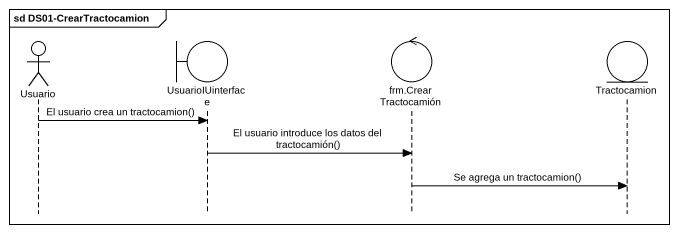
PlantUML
@startuml
mainframe sd DS01-CrearTractocamion
hide footbox
actor Usuario
boundary UsuarioIUinterface
control "frm.CrearTractocamión" as frm_CrearTractocamión
entity Tractocamion

Usuario -> UsuarioIUinterface : El usuario crea un tractocamion()
UsuarioIUinterface -> frm_CrearTractocamión : El usuario introduce los datos del tractocamión()
frm_CrearTractocamión -> Tractocamion : Se agrega un tractocamion()
@enduml
